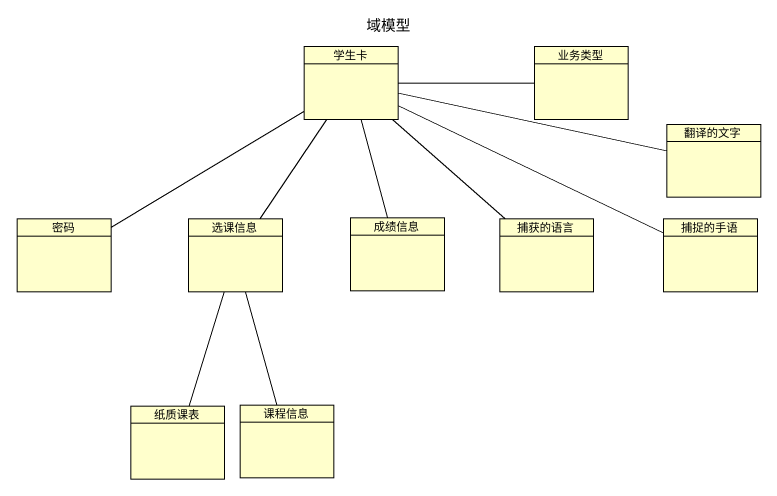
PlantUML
@startuml
title 域模型
hide circle
hide empty members
class 学生卡
class 业务类型
class 翻译的文字
class 成绩信息
class 密码
class 选课信息
class 捕获的语言
class 捕捉的手语
class 纸质课表
class 课程信息
学生卡 -right- 业务类型
学生卡 -right- 翻译的文字
学生卡 -- 成绩信息
学生卡 -- 密码
学生卡 -- 选课信息
学生卡 -- 捕获的语言
学生卡 -right- 捕捉的手语
选课信息 -- 纸质课表
选课信息 -- 课程信息
@enduml
